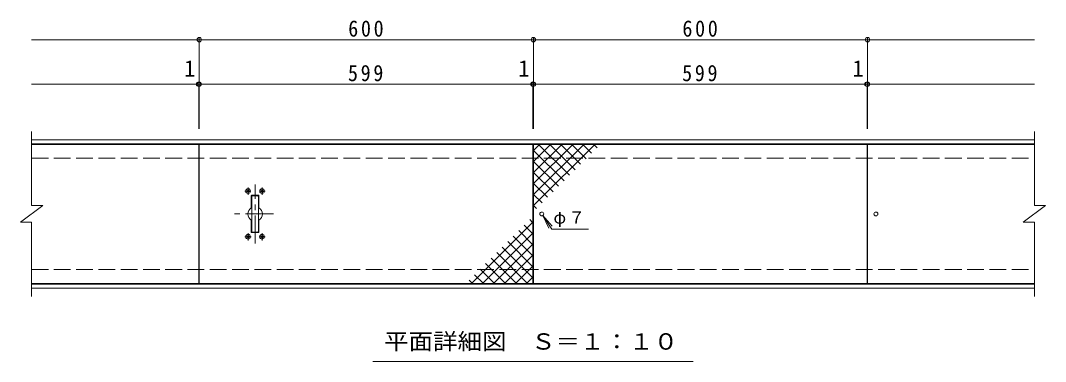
# Model space of a CAD drawing. Units: millimetres on the paper, enlarged 2 times, with parts at other scales. Extents: x -295 to 372, y -275 to 256.
# Drawn here: x -295.3 to 72.8, y 69.8 to 192.2 of the extents above; entities that cross this region are included whole.
import ezdxf
from ezdxf.enums import TextEntityAlignment as Align

# ---------------------------------------------------------------- set-up
doc = ezdxf.new("R2010")
doc.units = ezdxf.units.MM
doc.header["$LTSCALE"] = 2
doc.header["$PDMODE"] = 32
doc.header["$PDSIZE"] = 1.6
doc.linetypes.add('CHAIN1', pattern=[8, 5, -1, 1, -1])
doc.linetypes.add('DASHED3', pattern=[4, 3, -1])
for name, color, linetype, lineweight in [('C-0', 3, 'Continuous', 9), ('C-1', 2, 'Continuous', 9), ('C-2', 3, 'Continuous', 9), ('C-4', 7, 'Continuous', 9), ('C-5', 7, 'Continuous', 9), ('C-A', 2, 'Continuous', 9)]:
    doc.layers.add(name, color=color, linetype=linetype, lineweight=lineweight)
doc.styles.add('ＭＳ ゴシック', font='')
doc.styles.get('ＭＳ ゴシック').set_extended_font_data('MS Gothic')

msp = doc.modelspace()

# ---------------------------------------------------------------- linework, layer by layer
at = {"layer": 'C-0'}
for p, q in [((-212.23, 129.057), (-212.23, 116.457)), ((-210.03, 129.257), (-212.03, 129.257)), ((-209.83, 129.057), (-209.83, 116.457)), ((-210.03, 116.257), (-212.03, 116.257))]:
    msp.add_line(p, q, dxfattribs=at)
for centre, start, end in [((-212.03, 129.057), 90, 180), ((-210.03, 129.057), 0, 90), ((-212.03, 116.457), 180, 270), ((-210.03, 116.457), 270, 0)]:
    msp.add_arc(centre, 0.2, start, end, dxfattribs=at)
at = {"layer": 'C-1'}
for p, q in [((-291.28, 149.357), (68.82, 149.357)), ((-291.28, 147.957), (68.82, 147.957)), ((-291.28, 97.557), (68.82, 97.557)), ((-291.28, 96.157), (68.82, 96.157))]:
    msp.add_line(p, q, dxfattribs=at)
at = {"layer": 'C-1', "linetype": 'DASHED3'}
for p, q in [((-291.28, 142.757), (68.82, 142.757)), ((-291.28, 102.757), (68.82, 102.757))]:
    msp.add_line(p, q, dxfattribs=at)
at = {"layer": 'C-2'}
for p, q in [((-291.28, 152.357), (-291.28, 125.757)), ((68.82, 152.357), (68.82, 125.757)), ((-291.28, 147.757), (-231.28, 147.757)), ((-231.28, 147.757), (-231.28, 97.757)), ((-231.08, 147.757), (-111.28, 147.757)), ((-231.08, 97.757), (-231.08, 147.757)), ((-111.28, 147.757), (-111.28, 97.757)), ((-111.08, 147.757), (8.72, 147.757)), ((-111.08, 97.757), (-111.08, 147.757)), ((8.72, 147.757), (8.72, 97.757)), ((8.92, 147.757), (68.82, 147.757)), ((8.92, 97.757), (8.92, 147.757)), ((-212.43, 129.257), (-212.43, 124.948)), ((-212.23, 129.457), (-209.83, 129.457)), ((-209.63, 129.257), (-209.63, 124.948)), ((-295.28, 119.757), (-287.28, 125.757)), ((-291.28, 125.757), (-287.28, 125.757)), ((64.82, 119.757), (72.82, 125.757)), ((68.82, 125.757), (72.82, 125.757)), ((-295.28, 119.757), (-291.28, 119.757)), ((-291.28, 119.757), (-291.28, 93.157)), ((-212.43, 116.257), (-212.43, 120.566)), ((-209.63, 116.257), (-209.63, 120.566)), ((64.82, 119.757), (68.82, 119.757)), ((68.82, 119.757), (68.82, 93.157)), ((-212.23, 116.057), (-209.83, 116.057)), ((-231.28, 97.757), (-291.28, 97.757)), ((-111.28, 97.757), (-231.08, 97.757)), ((8.72, 97.757), (-111.08, 97.757)), ((68.82, 97.757), (8.92, 97.757))]:
    msp.add_line(p, q, dxfattribs=at)
for centre, radius, start, end in [((-212.23, 129.257), 0.2, 90, 180), ((-209.83, 129.257), 0.2, 0, 90), ((-211.03, 122.757), 2.6, 122.57892, 237.42107), ((-211.03, 122.757), 2.6, 302.57893, 57.42108), ((-212.23, 116.257), 0.2, 180, 270), ((-209.83, 116.257), 0.2, 270, 0)]:
    msp.add_arc(centre, radius, start, end, dxfattribs=at)
at = {"layer": 'C-4'}
for p, q in [((-231.08, 153.357), (-231.08, 185.957)), ((-111.08, 153.357), (-111.08, 185.957)), ((8.92, 153.357), (8.92, 185.957)), ((-291.28, 169.357), (-231.28, 169.357)), ((-231.28, 153.357), (-231.28, 169.957)), ((-231.28, 169.357), (-231.08, 169.357)), ((-231.08, 169.357), (-111.28, 169.357)), ((-111.28, 153.357), (-111.28, 169.957)), ((-111.28, 169.357), (-111.08, 169.357)), ((-111.08, 169.357), (8.72, 169.357)), ((8.72, 153.357), (8.72, 169.957)), ((8.72, 169.357), (8.92, 169.357)), ((8.92, 169.357), (68.82, 169.357))]:
    msp.add_line(p, q, dxfattribs=at)
msp.add_lwpolyline([(-291.28, 185.357), (-231.08, 185.357), (-111.08, 185.357), (8.92, 185.357), (68.82, 185.357)], dxfattribs=at)
for p in [(-231.08, 185.357), (-111.08, 185.357), (8.92, 185.357), (-231.28, 169.357), (-231.08, 169.357), (-111.28, 169.357), (-111.08, 169.357), (8.72, 169.357), (8.92, 169.357)]:
    msp.add_point(p, dxfattribs=at)
at = {"layer": 'C-5'}
for p, q in [((-107.691, 122.174), (-104.426, 117.277)), ((-107.691, 122.174), (-105.485, 117.688)), ((-107.691, 122.174), (-104.399, 118.412)), ((-104.426, 117.277), (-91.259, 117.277)), ((-53.73, 69.757), (-168.73, 69.757))]:
    msp.add_line(p, q, dxfattribs=at)
at = {"layer": 'C-A', "color": 3}
for p, q in [((-111.004, 145.601), (-108.847, 147.757)), ((-111.004, 141.641), (-104.887, 147.757)), ((-111.004, 137.681), (-100.928, 147.757)), ((-111.004, 133.721), (-96.968, 147.757)), ((-111.004, 129.761), (-93.008, 147.757)), ((-111.004, 125.801), (-89.048, 147.757)), ((-109.2, 147.757), (-98.09, 136.647)), ((-105.24, 147.757), (-96.11, 138.626)), ((-101.28, 147.757), (-94.13, 140.606)), ((-97.321, 147.757), (-92.15, 142.586)), ((-93.361, 147.757), (-90.17, 144.566)), ((-89.401, 147.757), (-88.19, 146.546)), ((-111.004, 145.601), (-100.07, 134.667)), ((-111.004, 141.641), (-102.05, 132.687)), ((-111.004, 137.681), (-104.03, 130.707)), ((-111.004, 133.721), (-106.009, 128.727)), ((-111.004, 129.761), (-107.989, 126.747)), ((-111.004, 125.802), (-109.969, 124.767)), ((-111.356, 119.712), (-133.311, 97.757)), ((-111.356, 115.752), (-114.37, 118.766)), ((-111.356, 119.712), (-112.39, 120.746)), ((-111.356, 115.752), (-129.351, 97.757)), ((-111.356, 107.832), (-118.33, 114.807)), ((-111.356, 111.792), (-116.35, 116.786)), ((-111.356, 111.792), (-125.392, 97.757)), ((-111.356, 99.913), (-122.29, 110.847)), ((-111.356, 103.873), (-120.31, 112.827)), ((-117.119, 97.757), (-126.25, 106.887)), ((-113.16, 97.757), (-124.27, 108.867)), ((-111.356, 107.833), (-121.432, 97.757)), ((-121.079, 97.757), (-128.23, 104.907)), ((-111.356, 103.873), (-117.472, 97.757)), ((-128.999, 97.757), (-132.189, 100.947)), ((-125.039, 97.757), (-130.209, 102.927)), ((-111.356, 99.913), (-113.512, 97.757)), ((-132.958, 97.757), (-134.169, 98.967))]:
    msp.add_line(p, q, dxfattribs=at)
at = {"layer": 'C-A', "color": 3, "linetype": 'CHAIN1'}
for p, q in [((-211.03, 112.157), (-211.03, 133.357)), ((-204.476, 122.757), (-219.071, 122.757))]:
    msp.add_line(p, q, dxfattribs=at)
at = {"layer": 'C-A', "linetype": 'CHAIN1'}
for p, q in [((-212.563, 130.957), (-214.692, 130.957)), ((-213.53, 129.634), (-213.53, 132.267)), ((-209.482, 130.957), (-207.368, 130.957)), ((-208.53, 129.634), (-208.53, 132.267)), ((-212.427, 114.557), (-214.692, 114.557)), ((-213.53, 115.88), (-213.53, 113.246)), ((-209.609, 114.557), (-207.368, 114.557)), ((-208.53, 115.88), (-208.53, 113.246))]:
    msp.add_line(p, q, dxfattribs=at)
at = {"layer": 'C-A'}
for p, q in [((-214.01, 131.056), (-213.78, 131.06)), ((-214.01, 130.857), (-214.01, 131.056)), ((-214.01, 130.857), (-213.78, 130.853)), ((-213.78, 131.06), (-213.68, 131.107)), ((-213.78, 130.853), (-213.68, 130.807)), ((-213.633, 131.207), (-213.68, 131.107)), ((-213.633, 130.707), (-213.68, 130.807)), ((-213.629, 131.437), (-213.633, 131.207)), ((-213.629, 130.477), (-213.633, 130.707)), ((-213.629, 131.437), (-213.43, 131.437)), ((-213.43, 131.437), (-213.426, 131.207)), ((-213.426, 131.207), (-213.379, 131.107)), ((-213.426, 130.707), (-213.379, 130.807)), ((-213.28, 131.06), (-213.379, 131.107)), ((-213.28, 130.853), (-213.379, 130.807)), ((-213.05, 131.056), (-213.28, 131.06)), ((-213.05, 130.857), (-213.28, 130.853)), ((-213.05, 130.857), (-213.05, 131.056)), ((-209.01, 131.056), (-208.78, 131.06)), ((-209.01, 130.857), (-209.01, 131.056)), ((-209.01, 130.857), (-208.78, 130.853)), ((-208.78, 131.06), (-208.68, 131.107)), ((-208.78, 130.853), (-208.68, 130.807)), ((-208.633, 131.207), (-208.68, 131.107)), ((-208.633, 130.707), (-208.68, 130.807)), ((-208.629, 131.437), (-208.633, 131.207)), ((-208.629, 130.477), (-208.633, 130.707)), ((-208.629, 131.437), (-208.43, 131.437)), ((-208.43, 131.437), (-208.426, 131.207)), ((-208.426, 131.207), (-208.38, 131.107)), ((-208.426, 130.707), (-208.38, 130.807)), ((-208.28, 131.06), (-208.38, 131.107)), ((-208.28, 130.853), (-208.38, 130.807)), ((-208.05, 131.056), (-208.28, 131.06)), ((-208.05, 130.857), (-208.28, 130.853)), ((-208.05, 130.857), (-208.05, 131.056)), ((-214.01, 114.656), (-213.78, 114.66)), ((-214.01, 114.457), (-214.01, 114.656)), ((-214.01, 114.457), (-213.78, 114.453)), ((-213.78, 114.66), (-213.68, 114.707)), ((-213.78, 114.453), (-213.68, 114.407)), ((-213.633, 114.807), (-213.68, 114.707)), ((-213.633, 114.307), (-213.68, 114.407)), ((-213.629, 115.037), (-213.633, 114.807)), ((-213.629, 114.077), (-213.633, 114.307)), ((-213.629, 115.037), (-213.43, 115.037)), ((-213.43, 115.037), (-213.426, 114.807)), ((-213.426, 114.807), (-213.379, 114.707)), ((-213.426, 114.307), (-213.379, 114.407)), ((-213.28, 114.66), (-213.379, 114.707)), ((-213.28, 114.453), (-213.379, 114.407)), ((-213.05, 114.656), (-213.28, 114.66)), ((-213.05, 114.457), (-213.28, 114.453)), ((-213.05, 114.457), (-213.05, 114.656)), ((-209.01, 114.656), (-208.78, 114.66)), ((-209.01, 114.457), (-209.01, 114.656)), ((-209.01, 114.457), (-208.78, 114.453)), ((-208.78, 114.66), (-208.68, 114.707)), ((-208.78, 114.453), (-208.68, 114.407)), ((-208.633, 114.807), (-208.68, 114.707)), ((-208.633, 114.307), (-208.68, 114.407)), ((-208.629, 115.037), (-208.633, 114.807)), ((-208.629, 114.077), (-208.633, 114.307)), ((-208.629, 115.037), (-208.43, 115.037)), ((-208.43, 115.037), (-208.426, 114.807)), ((-208.426, 114.807), (-208.38, 114.707)), ((-208.426, 114.307), (-208.38, 114.407)), ((-208.28, 114.66), (-208.38, 114.707)), ((-208.28, 114.453), (-208.38, 114.407)), ((-208.05, 114.656), (-208.28, 114.66)), ((-208.05, 114.457), (-208.28, 114.453)), ((-208.05, 114.457), (-208.05, 114.656))]:
    msp.add_line(p, q, dxfattribs=at)
for points in [[(-213.629, 130.477), (-213.43, 130.477), (-213.426, 130.707)], [(-208.629, 130.477), (-208.43, 130.477), (-208.426, 130.707)], [(-213.629, 114.077), (-213.43, 114.077), (-213.426, 114.307)], [(-208.629, 114.077), (-208.43, 114.077), (-208.426, 114.307)]]:
    msp.add_lwpolyline(points, dxfattribs=at)
for centre in [(-213.53, 130.957), (-208.53, 130.957), (-213.53, 114.557), (-208.53, 114.557)]:
    msp.add_circle(centre, 0.84, dxfattribs=at)
at = {"layer": 'C-A', "color": 3}
for centre in [(-108.08, 122.757), (11.92, 122.757)]:
    msp.add_circle(centre, 0.7, dxfattribs=at)

# ---------------------------------------------------------------- texts
at = {"layer": 'C-4', "color": 2, "style": 'ＭＳ ゴシック'}
for p in [(-236.498, 170.357), (-116.498, 170.357), (3.502, 170.357)]:
    msp.add_text('1', height=5.865, dxfattribs=at).set_placement(p, align=Align.BOTTOM_LEFT)
at = {"layer": 'C-4', "color": 2, "char_height": 5.865, "attachment_point": 7, "style": 'ＭＳ ゴシック'}
for s, insert in [('\\T1.27;\\W0.9;600', (-177.58, 186.357)), ('\\T1.27;\\W0.9;600', (-57.58, 186.357)), ('\\T1.27;\\W0.9;599', (-177.68, 170.357)), ('\\T1.27;\\W0.9;599', (-57.68, 170.357))]:
    msp.add_mtext(s, dxfattribs=dict(at, insert=insert))
at = {"layer": 'C-5', "color": 2, "style": 'ＭＳ ゴシック', "width": 1.1}
msp.add_text('平面詳細図\u3000Ｓ＝１：１０', height=5.865, dxfattribs=at).set_placement((-164.73, 72.257), align=Align.BOTTOM_LEFT)
at = {"layer": 'C-5', "insert": (-103.875, 118.082), "char_height": 4.399, "attachment_point": 7, "style": 'ＭＳ ゴシック'}
msp.add_mtext('\\T1.17;φ７', dxfattribs=at)

doc.saveas('drawing.dxf')
